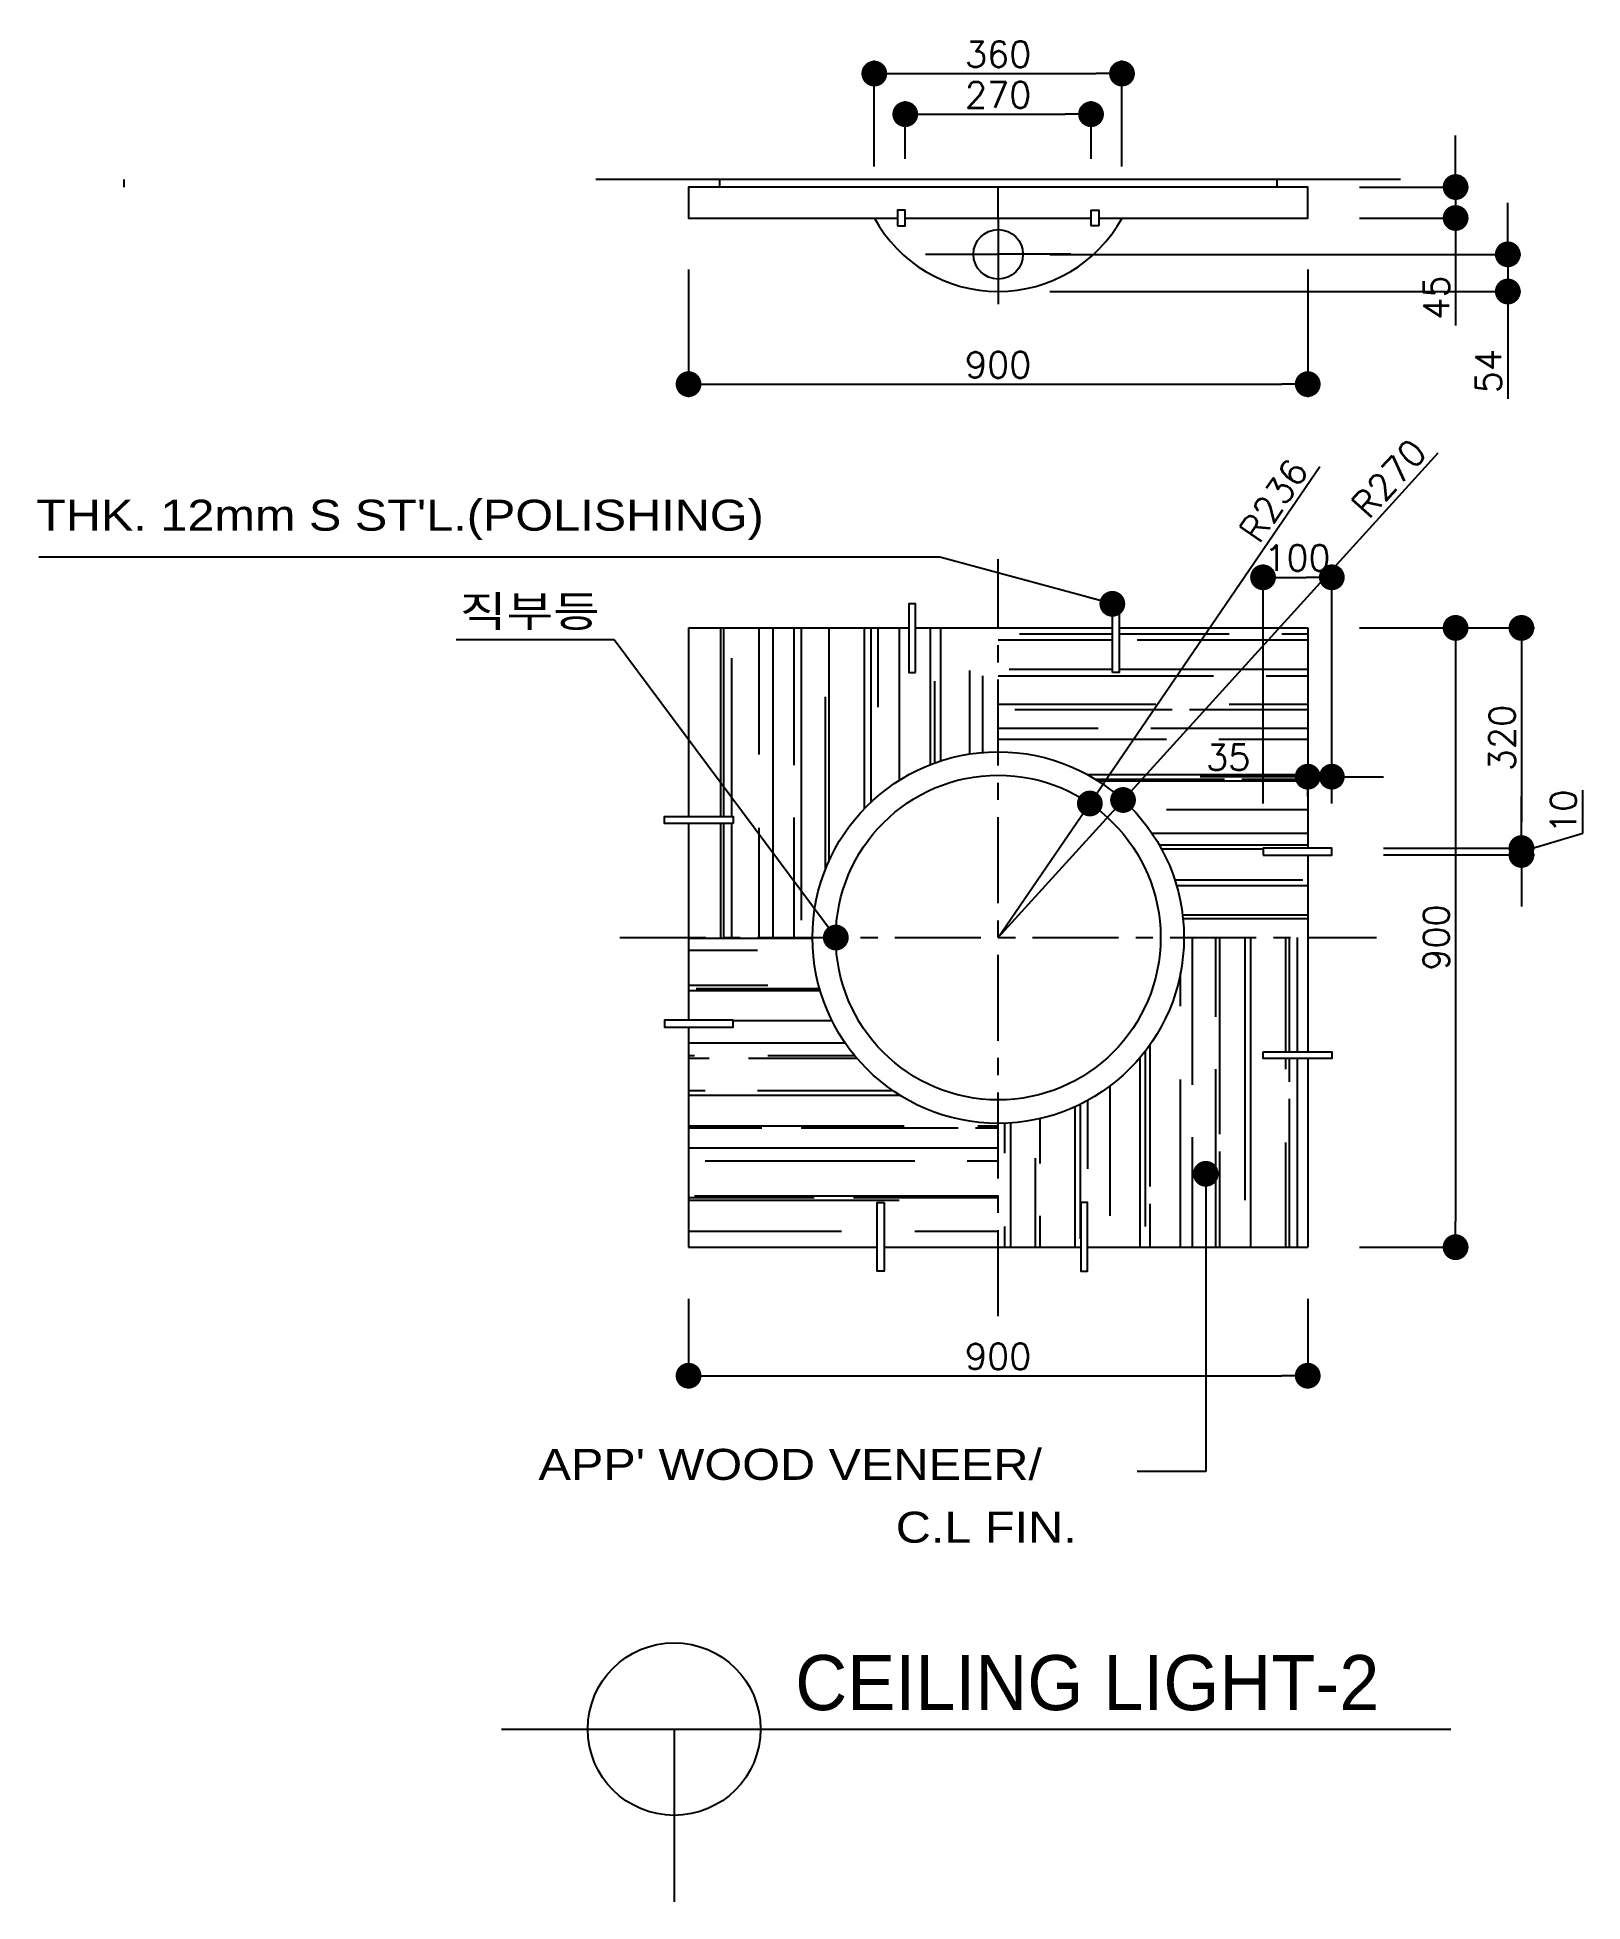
# Model space of a CAD drawing. Header units: millimetres. Extents: x 7770 to 10016, y 2435 to 5145.
import ezdxf

# ---------------------------------------------------------------- set-up
doc = ezdxf.new("R2010")
doc.units = ezdxf.units.MM
doc.header["$LTSCALE"] = 100
doc.linetypes.add('CENTER', pattern=[2, 1.25, -0.25, 0.25, -0.25])
for name, color, linetype in [('DIM', 8, 'Continuous'), ('ele', 7, 'Continuous'), ('SHEET', 1, 'Continuous'), ('TEXT', 3, 'Continuous')]:
    doc.layers.add(name, color=color, linetype=linetype)
doc.styles.add('GHG1', font='Dotum.ttf')
doc.styles.add('GHS', font='Dotum.ttf')
doc.styles.get("Standard").update_dxf_attribs({"font": 'txt.shx', "bigfont": 'whgtxt.shx'})
doc.dimstyles.new('ISO-25', dxfattribs={"dimscale": 15, "dimtxt": 2.5, "dimasz": 2.5, "dimexe": 1.25, "dimexo": 5, "dimtad": 1, "dimtxsty": 'Standard', "dimblk": 'DOT', "dimcen": 2.5, "dimclrd": 9, "dimclre": 1, "dimadec": 0, "dimazin": 0, "dimtfac": 1, "dimtmove": 0, "dimatfit": 3, "dimfxl": 0, "dimarcsym": 0})
pattern_1 = [(90, (0, -126.66), (-76.2, 167.64), [1143, -152.4, 381, -76.2]), (90, (-38.1, -25.31), (-101.346, -76.2), [228.6, -25.146, 457.2, -57.15]), (90, (-64.77, -88.557), (-51.054, 396.24), [609.6, -106.68, 304.8, -76.2])]
pattern_2 = [(0, (0, -126.66), (167.64, 76.2), [1143, -152.4, 381, -76.2]), (0, (101.35, -88.56), (-76.2, 101.346), [228.6, -25.146, 457.2, -57.15]), (0, (38.1, -61.887), (396.24, 51.054), [609.6, -106.68, 304.8, -76.2])]

# ---------------------------------------------------------------- blocks, each defined once
blk = doc.blocks.new('_Dot')
at = {"color": 0, "linetype": 'ByBlock', "lineweight": -2}
blk.add_line((-0.5, 0), (-1, 0), dxfattribs=at)
at = {"color": 0, "linetype": 'ByBlock', "const_width": 0.5}
blk.add_lwpolyline([(-0.25, 0, 1), (0.25, 0, 1)], format="xyb", close=True, dxfattribs=at)
blk = doc.blocks.new('DOT')
at = {"layer": 'DIM', "color": 0, "linetype": 'ByBlock'}
blk.add_line((-0.5, 0), (-1, 0), dxfattribs=at)
at = {"layer": 'DIM', "color": 0, "linetype": 'ByBlock', "const_width": 0.5}
blk.add_lwpolyline([(-0.25, 0, 1), (0.25, 0, 1)], format="xyb", close=True, dxfattribs=at)
blk = doc.blocks.new('*D48')
at = {"color": 1, "lineweight": -2}
for p, q in [((8716.3, 4807.3), (8716.3, 4622.1)), ((9616.3, 4807.3), (9616.3, 4622.1))]:
    blk.add_line(p, q, dxfattribs=at)
at = {"color": 9, "lineweight": -2}
blk.add_line((8753.8, 4640.9), (9578.8, 4640.9), dxfattribs=at)
at = {"layer": 'DEFPOINTS', "color": 0}
for p in [(8716.3, 4882.3), (9616.3, 4882.3), (9616.3, 4640.9)]:
    blk.add_point(p, dxfattribs=at)
at = {"color": 9, "lineweight": -2, "xscale": 37.5, "yscale": 37.5, "zscale": 37.5, "rotation": 180}
blk.add_blockref('_Dot', (8716.3, 4640.9), dxfattribs=at)
at = {"color": 9, "lineweight": -2, "xscale": 37.5, "yscale": 37.5, "zscale": 37.5}
blk.add_blockref('_Dot', (9616.3, 4640.9), dxfattribs=at)
at = {"color": 0, "insert": (9166.3, 4669), "char_height": 37.5, "attachment_point": 5}
blk.add_mtext('900', dxfattribs=at)
blk = doc.blocks.new('*D49')
at = {"color": 1, "lineweight": -2}
for p, q in [((8716.3, 3311.6), (8716.3, 3181)), ((9616.3, 3311.6), (9616.3, 3181))]:
    blk.add_line(p, q, dxfattribs=at)
at = {"color": 9, "lineweight": -2}
blk.add_line((8753.8, 3199.8), (9578.8, 3199.8), dxfattribs=at)
at = {"layer": 'DEFPOINTS', "color": 0}
for p in [(8716.3, 3386.6), (9616.3, 3386.6), (9616.3, 3199.8)]:
    blk.add_point(p, dxfattribs=at)
at = {"color": 9, "lineweight": -2, "xscale": 37.5, "yscale": 37.5, "zscale": 37.5, "rotation": 180}
blk.add_blockref('_Dot', (8716.3, 3199.8), dxfattribs=at)
at = {"color": 9, "lineweight": -2, "xscale": 37.5, "yscale": 37.5, "zscale": 37.5}
blk.add_blockref('_Dot', (9616.3, 3199.8), dxfattribs=at)
at = {"color": 0, "insert": (9166.3, 3227.9), "char_height": 37.5, "attachment_point": 5}
blk.add_mtext('900', dxfattribs=at)
blk = doc.blocks.new('*D50')
at = {"color": 1, "lineweight": -2}
for p, q in [((9691.3, 4286.6), (9850, 4286.6)), ((9691.3, 3386.6), (9850, 3386.6))]:
    blk.add_line(p, q, dxfattribs=at)
at = {"color": 9, "lineweight": -2}
blk.add_line((9831.2, 4249.1), (9831.2, 3424.1), dxfattribs=at)
at = {"layer": 'DEFPOINTS', "color": 0}
for p in [(9616.3, 4286.6), (9616.3, 3386.6), (9831.2, 3386.6)]:
    blk.add_point(p, dxfattribs=at)
at = {"color": 9, "lineweight": -2, "xscale": 37.5, "yscale": 37.5, "zscale": 37.5}
for p, rotation in [((9831.2, 4286.6), 90), ((9831.2, 3386.6), 270)]:
    blk.add_blockref('_Dot', p, dxfattribs=dict(at, rotation=rotation))
at = {"color": 0, "insert": (9803.1, 3836.6), "char_height": 37.5, "attachment_point": 5, "rotation": 90}
blk.add_mtext('900', dxfattribs=at)
blk = doc.blocks.new('*D51')
at = {"color": 9, "lineweight": -2}
for p, q in [((9634.1, 4520.5), (9320.7, 4062.3)), ((9166.3, 3836.6), (9299.6, 4031.4))]:
    blk.add_line(p, q, dxfattribs=at)
at = {"layer": 'DEFPOINTS', "color": 0}
for p in [(9299.6, 4031.4), (9166.3, 3836.6)]:
    blk.add_point(p, dxfattribs=at)
at = {"color": 9, "lineweight": -2, "xscale": 37.5, "yscale": 37.5, "zscale": 37.5, "rotation": 235.6286144763714}
blk.add_blockref('_Dot', (9299.6, 4031.4), dxfattribs=at)
at = {"color": 0, "insert": (9566.8, 4471.9), "char_height": 37.5, "attachment_point": 5, "rotation": 55.6286}
blk.add_mtext('R236', dxfattribs=at)
blk = doc.blocks.new('*D52')
at = {"color": 9, "lineweight": -2}
for p, q in [((9805.5, 4540.6), (9373, 4064.2)), ((9166.3, 3836.6), (9347.8, 4036.5))]:
    blk.add_line(p, q, dxfattribs=at)
at = {"layer": 'DEFPOINTS', "color": 0}
for p in [(9347.8, 4036.5), (9166.3, 3836.6)]:
    blk.add_point(p, dxfattribs=at)
at = {"color": 9, "lineweight": -2, "xscale": 37.5, "yscale": 37.5, "zscale": 37.5, "rotation": 227.7623352855139}
blk.add_blockref('_Dot', (9347.8, 4036.5), dxfattribs=at)
at = {"color": 0, "insert": (9734.3, 4503.9), "char_height": 37.5, "attachment_point": 5, "rotation": 47.7623}
blk.add_mtext('R270', dxfattribs=at)
blk = doc.blocks.new('*D53')
at = {"color": 9, "lineweight": -2}
for p, q in [((9831.2, 4964.8), (9831.2, 5002.3)), ((9831.2, 4927.3), (9831.2, 4882.3)), ((9831.2, 4844.8), (9831.2, 4726))]:
    blk.add_line(p, q, dxfattribs=at)
at = {"color": 1, "lineweight": -2}
for p, q in [((9691.3, 4927.3), (9850, 4927.3)), ((9691.3, 4882.3), (9850, 4882.3))]:
    blk.add_line(p, q, dxfattribs=at)
at = {"layer": 'DEFPOINTS', "color": 0}
for p in [(9616.3, 4927.3), (9616.3, 4882.3), (9831.2, 4882.3)]:
    blk.add_point(p, dxfattribs=at)
at = {"color": 9, "lineweight": -2, "xscale": 37.5, "yscale": 37.5, "zscale": 37.5}
for p, rotation in [((9831.2, 4927.3), 270), ((9831.2, 4882.3), 90)]:
    blk.add_blockref('_Dot', p, dxfattribs=dict(at, rotation=rotation))
at = {"color": 0, "insert": (9803.1, 4766.6), "char_height": 37.5, "attachment_point": 5, "rotation": 90}
blk.add_mtext('45', dxfattribs=at)
blk = doc.blocks.new('*D54')
at = {"color": 9, "lineweight": -2}
for p, q in [((9907.1, 4867), (9907.1, 4904.5)), ((9907.1, 4829.5), (9907.1, 4775.5)), ((9907.1, 4738), (9907.1, 4619.3))]:
    blk.add_line(p, q, dxfattribs=at)
at = {"color": 1, "lineweight": -2}
for p, q in [((9241.3, 4829.5), (9925.8, 4829.5)), ((9241.3, 4775.5), (9925.8, 4775.5))]:
    blk.add_line(p, q, dxfattribs=at)
at = {"layer": 'DEFPOINTS', "color": 0}
for p in [(9166.3, 4829.5), (9166.3, 4775.5), (9907.1, 4775.5)]:
    blk.add_point(p, dxfattribs=at)
at = {"color": 9, "lineweight": -2, "xscale": 37.5, "yscale": 37.5, "zscale": 37.5}
for p, rotation in [((9907.1, 4829.5), 270), ((9907.1, 4775.5), 90)]:
    blk.add_blockref('_Dot', p, dxfattribs=dict(at, rotation=rotation))
at = {"color": 0, "insert": (9878.9, 4659.9), "char_height": 37.5, "attachment_point": 5, "rotation": 90}
blk.add_mtext('54', dxfattribs=at)
blk = doc.blocks.new('*D55')
at = {"color": 1, "lineweight": -2}
for p, q in [((9691.3, 4286.6), (9945.7, 4286.6)), ((9726.3, 3966.6), (9945.7, 3966.6))]:
    blk.add_line(p, q, dxfattribs=at)
at = {"color": 9, "lineweight": -2}
blk.add_line((9926.9, 4249.1), (9926.9, 4004.1), dxfattribs=at)
at = {"layer": 'DEFPOINTS', "color": 0}
for p in [(9616.3, 4286.6), (9651.3, 3966.6), (9926.9, 3966.6)]:
    blk.add_point(p, dxfattribs=at)
at = {"color": 9, "lineweight": -2, "xscale": 37.5, "yscale": 37.5, "zscale": 37.5}
for p, rotation in [((9926.9, 4286.6), 90), ((9926.9, 3966.6), 270)]:
    blk.add_blockref('_Dot', p, dxfattribs=dict(at, rotation=rotation))
at = {"color": 0, "insert": (9898.8, 4126.6), "char_height": 37.5, "attachment_point": 5, "rotation": 90}
blk.add_mtext('320', dxfattribs=at)
blk = doc.blocks.new('*D56')
at = {"color": 9, "lineweight": -2}
for p, q in [((9926.9, 4004.1), (9926.9, 4041.6)), ((10016, 3988.3), (10016, 4050.8)), ((9926.9, 3961.6), (10016, 3988.3)), ((9926.9, 3966.6), (9926.9, 3956.6)), ((9926.9, 3966.6), (9926.9, 3956.6)), ((9926.9, 3919.1), (9926.9, 3881.6))]:
    blk.add_line(p, q, dxfattribs=at)
at = {"color": 1, "lineweight": -2}
for p, q in [((9726.3, 3966.6), (9945.7, 3966.6)), ((9726.3, 3956.6), (9945.7, 3956.6))]:
    blk.add_line(p, q, dxfattribs=at)
at = {"layer": 'DEFPOINTS', "color": 0}
for p in [(9651.3, 3966.6), (9651.3, 3956.6), (9926.9, 3956.6)]:
    blk.add_point(p, dxfattribs=at)
at = {"color": 9, "lineweight": -2, "xscale": 37.5, "yscale": 37.5, "zscale": 37.5}
for p, rotation in [((9926.9, 3966.6), 270), ((9926.9, 3956.6), 90)]:
    blk.add_blockref('_Dot', p, dxfattribs=dict(at, rotation=rotation))
at = {"color": 0, "insert": (9987.8, 4019.5), "char_height": 37.5, "attachment_point": 5, "rotation": 90}
blk.add_mtext('10', dxfattribs=at)
blk = doc.blocks.new('*D57')
at = {"color": 1, "lineweight": -2}
for p, q in [((9551.3, 4031.6), (9551.3, 4378.9)), ((9651.3, 4031.6), (9651.3, 4378.9))]:
    blk.add_line(p, q, dxfattribs=at)
at = {"color": 9, "lineweight": -2}
blk.add_line((9588.8, 4360.1), (9613.8, 4360.1), dxfattribs=at)
at = {"layer": 'DEFPOINTS', "color": 0}
for p in [(9651.3, 4360.1), (9551.3, 3956.6), (9651.3, 3956.6)]:
    blk.add_point(p, dxfattribs=at)
at = {"color": 9, "lineweight": -2, "xscale": 37.5, "yscale": 37.5, "zscale": 37.5, "rotation": 180}
blk.add_blockref('_Dot', (9551.3, 4360.1), dxfattribs=at)
at = {"color": 9, "lineweight": -2, "xscale": 37.5, "yscale": 37.5, "zscale": 37.5}
blk.add_blockref('_Dot', (9651.3, 4360.1), dxfattribs=at)
at = {"color": 0, "insert": (9601.3, 4388.3), "char_height": 37.5, "attachment_point": 5}
blk.add_mtext('100', dxfattribs=at)
blk = doc.blocks.new('*D58')
at = {"color": 9, "lineweight": -2}
for p, q in [((9578.8, 4070.4), (9460.1, 4070.4)), ((9651.3, 4070.4), (9616.3, 4070.4)), ((9688.8, 4070.4), (9726.3, 4070.4))]:
    blk.add_line(p, q, dxfattribs=at)
at = {"color": 1, "lineweight": -2}
for p, q in [((9616.3, 4041.6), (9616.3, 4089.1)), ((9651.3, 4041.6), (9651.3, 4089.1))]:
    blk.add_line(p, q, dxfattribs=at)
at = {"layer": 'DEFPOINTS', "color": 0}
for p in [(9616.3, 4070.4), (9616.3, 3966.6), (9651.3, 3966.6)]:
    blk.add_point(p, dxfattribs=at)
at = {"color": 9, "lineweight": -2, "xscale": 37.5, "yscale": 37.5, "zscale": 37.5}
blk.add_blockref('_Dot', (9616.3, 4070.4), dxfattribs=at)
at = {"color": 9, "lineweight": -2, "xscale": 37.5, "yscale": 37.5, "zscale": 37.5, "rotation": 180}
blk.add_blockref('_Dot', (9651.3, 4070.4), dxfattribs=at)
at = {"color": 0, "insert": (9500.7, 4098.5), "char_height": 37.5, "attachment_point": 5}
blk.add_mtext('35', dxfattribs=at)
blk = doc.blocks.new('*D59')
at = {"color": 1, "lineweight": -2}
for p, q in [((8986.3, 4957.3), (8986.3, 5111)), ((9346.3, 4957.3), (9346.3, 5111))]:
    blk.add_line(p, q, dxfattribs=at)
at = {"color": 9, "lineweight": -2}
blk.add_line((9023.8, 5092.2), (9308.8, 5092.2), dxfattribs=at)
at = {"layer": 'DEFPOINTS', "color": 0}
for p in [(9346.3, 5092.2), (8986.3, 4882.3), (9346.3, 4882.3)]:
    blk.add_point(p, dxfattribs=at)
at = {"color": 9, "lineweight": -2, "xscale": 37.5, "yscale": 37.5, "zscale": 37.5, "rotation": 180}
blk.add_blockref('_Dot', (8986.3, 5092.2), dxfattribs=at)
at = {"color": 9, "lineweight": -2, "xscale": 37.5, "yscale": 37.5, "zscale": 37.5}
blk.add_blockref('_Dot', (9346.3, 5092.2), dxfattribs=at)
at = {"color": 0, "insert": (9166.3, 5120.3), "char_height": 37.5, "attachment_point": 5}
blk.add_mtext('360', dxfattribs=at)
blk = doc.blocks.new('*D60')
at = {"color": 1, "lineweight": -2}
for p, q in [((9031.3, 4968.5), (9031.3, 5051.9)), ((9301.3, 4968.5), (9301.3, 5051.9))]:
    blk.add_line(p, q, dxfattribs=at)
at = {"color": 9, "lineweight": -2}
blk.add_line((9068.8, 5033.2), (9263.8, 5033.2), dxfattribs=at)
at = {"layer": 'DEFPOINTS', "color": 0}
for p in [(9301.3, 5033.2), (9031.3, 4893.5), (9301.3, 4893.5)]:
    blk.add_point(p, dxfattribs=at)
at = {"color": 9, "lineweight": -2, "xscale": 37.5, "yscale": 37.5, "zscale": 37.5, "rotation": 180}
blk.add_blockref('_Dot', (9031.3, 5033.2), dxfattribs=at)
at = {"color": 9, "lineweight": -2, "xscale": 37.5, "yscale": 37.5, "zscale": 37.5}
blk.add_blockref('_Dot', (9301.3, 5033.2), dxfattribs=at)
at = {"color": 0, "insert": (9166.3, 5061.3), "char_height": 37.5, "attachment_point": 5}
blk.add_mtext('270', dxfattribs=at)

msp = doc.modelspace()

# ---------------------------------------------------------------- hatches: boundary and pattern name
h = msp.add_hatch()
h.set_pattern_fill('AR-RROOF', color=256, scale=3, angle=90, style=0)
h.set_pattern_definition(pattern_1)
h.paths.add_polyline_path([(9166.341, 4286.567), (9046.341, 4286.567), (9046.341, 4221.567), (9036.341, 4221.567), (9036.341, 4286.567), (8716.341, 4286.567), (8716.341, 4012.493), (8781.341, 4012.493), (8781.341, 4002.493), (8716.341, 4002.493), (8716.341, 3836.567), (8896.341, 3836.567, -0.41421356), (9166.341, 4106.567)])
h = msp.add_hatch()
h.set_pattern_fill('AR-RROOF', color=256, scale=3, style=0)
h.set_pattern_definition(pattern_2)
h.paths.add_polyline_path([(9616.341, 4286.567), (9342.268, 4286.567), (9342.268, 4221.567), (9332.268, 4221.567), (9332.268, 4286.567), (9166.341, 4286.567), (9166.341, 4106.567, -0.41421356), (9436.341, 3836.567), (9616.341, 3836.567), (9616.341, 3956.567), (9551.341, 3956.567), (9551.341, 3966.567), (9616.341, 3966.567)])
h = msp.add_hatch()
h.set_pattern_fill('AR-RROOF', color=256, scale=3, style=0)
h.set_pattern_definition(pattern_2)
h.paths.add_polyline_path([(9166.341, 3566.567, -0.41421356), (8896.341, 3836.567), (8716.341, 3836.567), (8716.341, 3716.567), (8781.341, 3716.567), (8781.341, 3706.567), (8716.341, 3706.567), (8716.341, 3386.567), (8990.415, 3386.567), (8990.415, 3451.567), (9000.415, 3451.567), (9000.415, 3386.567), (9166.341, 3386.567)])
h = msp.add_hatch()
h.set_pattern_fill('AR-RROOF', color=256, scale=3, angle=90, style=0)
h.set_pattern_definition(pattern_1)
h.paths.add_polyline_path([(9616.341, 3660.64), (9551.341, 3660.64), (9551.341, 3670.64), (9616.341, 3670.64), (9616.341, 3836.567), (9436.341, 3836.567, -0.41421356), (9166.341, 3566.567), (9166.341, 3386.567), (9286.341, 3386.567), (9286.341, 3451.567), (9296.341, 3451.567), (9296.341, 3386.567), (9616.341, 3386.567)])

# ---------------------------------------------------------------- linework, layer by layer
at = {"color": 8}
msp.add_line((9166.341, 4882.269), (9166.341, 4927.269), dxfattribs=at)
at = {"color": 1, "linetype": 'CENTER'}
for p, q in [((9166.341, 4882.269), (9166.341, 4755.27)), ((9060.513, 4829.536), (9166.341, 4829.536)), ((9272.17, 4829.536), (9166.341, 4829.536)), ((9166.341, 3286.567), (9166.341, 4386.567)), ((8616.341, 3836.567), (9716.341, 3836.567))]:
    msp.add_line(p, q, dxfattribs=at)
for p, q in [((8716.341, 4286.567), (8716.341, 4012.493)), ((8716.341, 4286.567), (9036.341, 4286.567)), ((9046.341, 4286.567), (9332.268, 4286.567)), ((9342.268, 4286.567), (9616.341, 4286.567)), ((9616.341, 4286.567), (9616.341, 3966.567)), ((8716.341, 4002.493), (8716.341, 3716.567)), ((9616.341, 3956.567), (9616.341, 3670.64)), ((8716.341, 3706.567), (8716.341, 3386.567)), ((9616.341, 3660.64), (9616.341, 3386.567)), ((8716.341, 3386.567), (8990.415, 3386.567)), ((9000.415, 3386.567), (9286.341, 3386.567)), ((9296.341, 3386.567), (9616.341, 3386.567))]:
    msp.add_line(p, q)
for points in [[(9312.591, 4882.269), (9616.341, 4882.269), (9616.341, 4927.269), (8716.341, 4927.269), (8716.341, 4882.269), (9020.091, 4882.269)], [(9031.341, 4882.269), (9301.341, 4882.269)]]:
    msp.add_lwpolyline(points)
for points in [[(9020.091, 4871.019), (9031.341, 4871.019), (9031.341, 4893.519), (9020.091, 4893.519)], [(9312.591, 4871.019), (9301.341, 4871.019), (9301.341, 4893.519), (9312.591, 4893.519)], [(9046.341, 4221.567), (9046.341, 4321.567), (9036.341, 4321.567), (9036.341, 4221.567)], [(9332.268, 4221.567), (9332.268, 4321.567), (9342.268, 4321.567), (9342.268, 4221.567)], [(8781.341, 4002.493), (8681.341, 4002.493), (8681.341, 4012.493), (8781.341, 4012.493)], [(9551.341, 3956.567), (9651.341, 3956.567), (9651.341, 3966.567), (9551.341, 3966.567)], [(8781.341, 3716.567), (8681.341, 3716.567), (8681.341, 3706.567), (8781.341, 3706.567)], [(9551.341, 3670.64), (9651.341, 3670.64), (9651.341, 3660.64), (9551.341, 3660.64)], [(9000.415, 3451.567), (9000.415, 3351.567), (8990.415, 3351.567), (8990.415, 3451.567)], [(9286.341, 3451.567), (9286.341, 3351.567), (9296.341, 3351.567), (9296.341, 3451.567)]]:
    msp.add_lwpolyline(points, close=True)
for centre, radius in [((9166.341, 4829.536), 36), ((9166.341, 3836.567), 270), ((9166.341, 3836.567), 236)]:
    msp.add_circle(centre, radius)
msp.add_arc((9166.341, 4980.683), 205.147, 208.667252, 331.332748)
at = {"layer": 'ele', "color": 4}
for p, q in [((7895.594, 4938.069), (7895.594, 4927.269)), ((8761.341, 4938.069), (8761.341, 4927.269)), ((9571.341, 4938.069), (9571.341, 4927.269))]:
    msp.add_line(p, q, dxfattribs=at)
at = {"layer": 'ele', "color": 3}
msp.add_line((9751.341, 4938.069), (8581.341, 4938.069), dxfattribs=at)
at = {"layer": 'ele', "color": 7}
msp.add_line((9571.341, 4927.269), (8761.341, 4927.269), dxfattribs=at)
at = {"layer": 'SHEET', "color": 7}
for p, q in [((8444.54, 2686.22), (9824.126, 2686.22)), ((8695.388, 2686.22), (8695.388, 2435.372))]:
    msp.add_line(p, q, dxfattribs=at)
msp.add_circle((8695.388, 2686.22), 125.424, dxfattribs=at)

# ---------------------------------------------------------------- texts
at = {"layer": 'SHEET', "color": 7, "linetype": 'Continuous', "style": 'GHG1'}
msp.add_text('CEILING LIGHT-2', height=80, dxfattribs=at).set_placement((8871.366, 2713.776))
at = {"layer": 'TEXT', "style": 'GHS', "width": 1.2}
for s, p in [("THK. 12mm S ST'L.(POLISHING)", (7768.07, 4427.903)), ('직부등', (8383.869, 4288.216)), ("APP' WOOD VENEER/", (8498.175, 3048.466)), ('C.L FIN.', (9017.49, 2957.139))]:
    msp.add_text(s, height=45, dxfattribs=at).set_placement(p)

# ---------------------------------------------------------------- dimensions: what is measured, and where the dimension line sits
for base, p1, p2, picture, middle in [((9346.341, 5092.223), (8986.341, 4882.269), (9346.341, 4882.269), '*D59', (9166.341, 5120.348)), ((9301.341, 5033.152), (9031.341, 4893.519), (9301.341, 4893.519), '*D60', (9166.341, 5061.277)), ((9616.341, 4640.881), (8716.341, 4882.269), (9616.341, 4882.269), '*D48', (9166.341, 4669.006)), ((9651.341, 4360.138), (9551.341, 3956.567), (9651.341, 3956.567), '*D57', (9601.341, 4388.263)), ((9616.341, 4070.386), (9651.341, 3966.567), (9616.341, 3966.567), '*D58', (9500.716, 4098.511)), ((9616.341, 3199.784), (8716.341, 3386.567), (9616.341, 3386.567), '*D49', (9166.341, 3227.909))]:
    dim = msp.add_linear_dim(base=base, p1=p1, p2=p2, dimstyle='ISO-25')
    dim.commit()
    dim.dimension.update_dxf_attribs({"geometry": picture, "text_midpoint": middle})
for base, p1, p2, picture, middle in [((9831.247, 4882.269), (9616.341, 4927.269), (9616.341, 4882.269), '*D53', (9803.122, 4766.644)), ((9907.05, 4775.536), (9166.341, 4829.536), (9166.341, 4775.536), '*D54', (9878.925, 4659.911)), ((9831.247, 3386.567), (9616.341, 4286.567), (9616.341, 3386.567), '*D50', (9803.122, 3836.567)), ((9926.903, 3966.567), (9616.341, 4286.567), (9651.341, 3966.567), '*D55', (9898.778, 4126.567))]:
    dim = msp.add_linear_dim(base=base, p1=p1, p2=p2, angle=90, dimstyle='ISO-25')
    dim.commit()
    dim.dimension.update_dxf_attribs({"geometry": picture, "text_midpoint": middle})
for mpoint, picture, middle in [((9347.837, 4036.465), '*D52', (9755.12, 4485.042)), ((9299.576, 4031.36), '*D51', (9590.028, 4456.009))]:
    dim = msp.add_radius_dim(center=(9166.341, 3836.567), mpoint=mpoint, dimstyle='ISO-25')
    dim.commit()
    dim.dimension.update_dxf_attribs({"geometry": picture, "text_midpoint": middle, "dimtype": 164})
dim = msp.add_linear_dim(base=(9926.903, 3956.567), p1=(9651.341, 3966.567), p2=(9651.341, 3956.567), angle=90, dimstyle='ISO-25', override={"dimtmove": 1})
dim.commit()
dim.dimension.update_dxf_attribs({"geometry": '*D56', "text_midpoint": (9987.841, 3997.661)})

# ---------------------------------------------------------------- leaders
for points in [[(9332.268, 4321.567), (9081.576, 4389.523), (7771.935, 4389.523)], [(8930.341, 3836.567), (8608.341, 4269.048), (8378.404, 4269.048)], [(9468.103, 3493.247), (9468.103, 3060.399), (9368.131, 3060.399)]]:
    msp.add_leader(points, dimstyle='ISO-25', override={"dimgap": 0.625, "dimtad": 0, "dimldrblk": 'DOT'})

doc.saveas('drawing.dxf')
